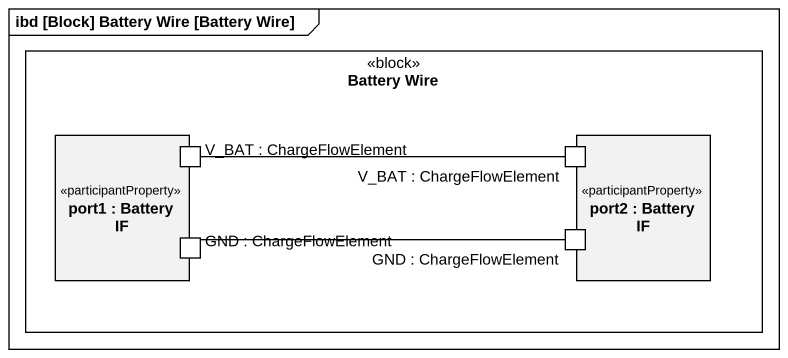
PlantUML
@startuml
mainframe ibd [Block] Battery Wire [Battery Wire]
rectangle "Battery Wire" as Battery_Wire <<block>> {
  rectangle "port1 : Battery IF" as port1 <<participantProperty>> {
    port "V_BAT : ChargeFlowElement" as V_BAT
    port "GND : ChargeFlowElement" as GND
  }
  rectangle "port2 : Battery IF" as port2 <<participantProperty>> {
    port "V_BAT : ChargeFlowElement" as V_BAT_2
    port "GND : ChargeFlowElement" as GND_2
  }
}
V_BAT -right- V_BAT_2
GND -right- GND_2
@enduml
